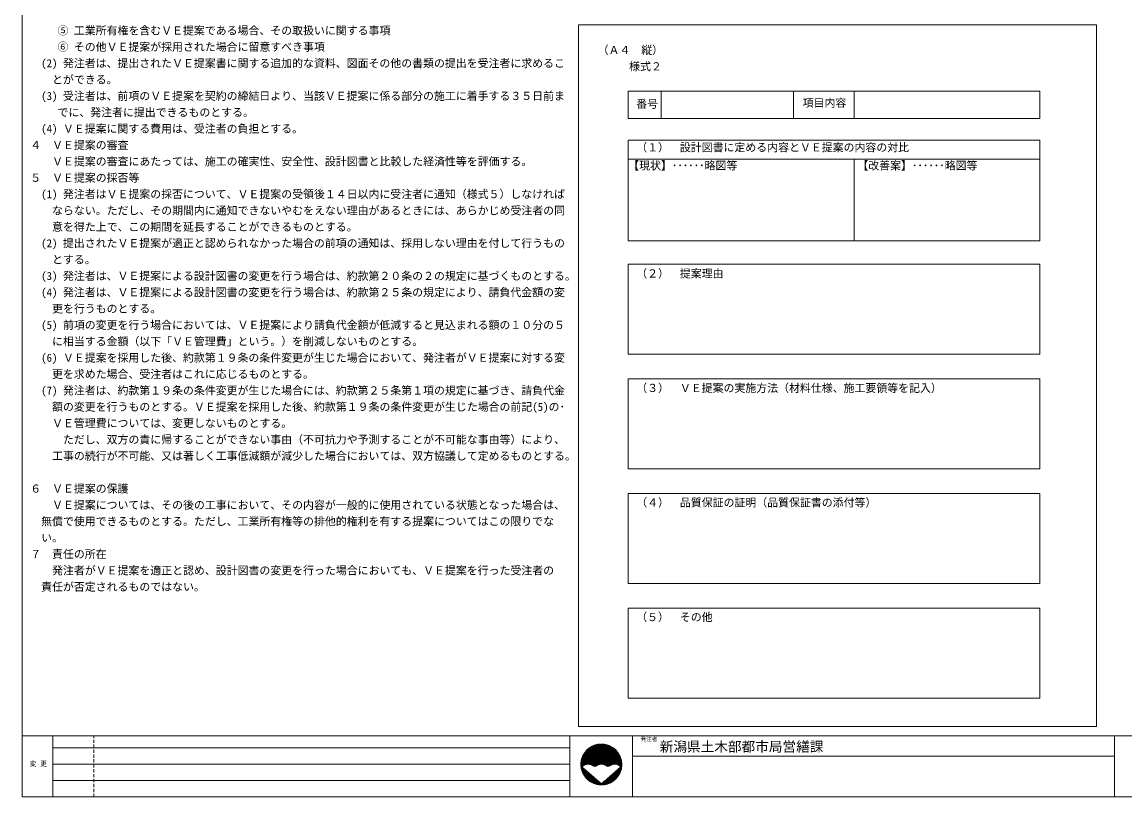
# Model space of a CAD drawing. Units: millimetres on the paper. Extents: x -400 to 400, y -277 to 280.
# Drawn here: x -400.5 to 3.8, y -277 to 7.2 of the extents above; entities that cross this region are included whole.
import ezdxf
from ezdxf.enums import TextEntityAlignment as Align

# ---------------------------------------------------------------- set-up
doc = ezdxf.new("R2010")
doc.units = ezdxf.units.MM
doc.linetypes.add('DASHED1', pattern=[1.8, 1.2, -0.6])
doc.layers.add('0-1_改訂部分', color=7, linetype='Continuous', lineweight=9)
doc.layers.add('0-F_外枠', color=5, linetype='Continuous', lineweight=9)
doc.layers.add('0-2', color=7, linetype='Continuous')
doc.styles.add('ＭＳ ゴシック', font='')
doc.styles.get('ＭＳ ゴシック').set_extended_font_data('MS Gothic')

msp = doc.modelspace()

# ---------------------------------------------------------------- linework, layer by layer
at = {"layer": '0-1_改訂部分'}
for p, q in [((-196.511, 6.118), (-6.615, 6.118)), ((-6.615, 6.118), (-6.615, -251.207)), ((-178.359, -18.197), (-27.359, -18.197)), ((-178.359, -18.197), (-178.359, -28.197)), ((-166.274, -23.487), (-166.274, -18.197)), ((-117.657, -28.197), (-117.657, -18.197)), ((-95.457, -28.197), (-95.457, -18.197)), ((-27.359, -18.197), (-27.359, -28.197)), ((-166.274, -23.487), (-166.274, -28.197)), ((-178.359, -28.197), (-27.359, -28.197)), ((-178.359, -36.099), (-27.359, -36.099)), ((-178.359, -36.099), (-178.359, -43.099)), ((-27.359, -36.099), (-27.359, -43.099)), ((-178.359, -43.099), (-27.359, -43.099)), ((-178.359, -43.099), (-178.359, -73.099)), ((-95.457, -43.099), (-95.457, -73.099)), ((-27.359, -43.099), (-27.359, -73.099)), ((-178.359, -73.099), (-27.359, -73.099)), ((-178.359, -81.571), (-178.359, -114.571)), ((-178.359, -114.571), (-27.359, -114.571)), ((-178.359, -123.646), (-178.359, -156.646)), ((-178.359, -156.646), (-27.359, -156.646)), ((-178.359, -165.72), (-178.359, -198.72)), ((-178.359, -198.72), (-27.359, -198.72)), ((-178.359, -207.794), (-27.359, -207.794)), ((-27.359, -207.794), (-27.359, -240.794))]:
    msp.add_line(p, q, dxfattribs=at)
for points in [[(-6.615, -251.207), (-196.511, -251.207), (-196.511, 6.118)], [(-178.359, -81.571), (-27.359, -81.571), (-27.359, -114.571)], [(-178.359, -123.646), (-27.359, -123.646), (-27.359, -156.646)], [(-178.359, -165.72), (-27.359, -165.72), (-27.359, -198.72)], [(-178.359, -207.794), (-178.359, -240.794), (-27.359, -240.794)]]:
    msp.add_lwpolyline(points, dxfattribs=at)
at = {"layer": '0-F_外枠', "color": 7}
for p, q in [((-400.5, -254.584), (400.5, -254.584)), ((-389.191, -277), (-389.191, -254.584)), ((-199.749, -277), (-199.749, -254.584)), ((-176.749, -277), (-176.749, -254.584)), ((0, -277), (0, -254.584)), ((-389.191, -258.984), (-199.749, -258.984)), ((-176.749, -261.984), (0.001, -261.984)), ((-389.191, -264.984), (-199.749, -264.984)), ((-389.191, -270.984), (-199.749, -270.984)), ((-200.25, -277), (-400.5, -277)), ((400.5, -277), (-391.499, -277)), ((0, -277), (-200.25, -277))]:
    msp.add_line(p, q, dxfattribs=at)
at = {"layer": '0-F_外枠', "color": 7, "linetype": 'DASHED1'}
msp.add_line((-374.191, -277), (-374.191, -254.584), dxfattribs=at)
at = {"layer": '0-F_外枠'}
for p, q in [((-195.649, -265.093), (-188.14, -257.584)), ((-195.648, -264.95), (-188.283, -257.585)), ((-195.648, -265.233), (-188.001, -257.586)), ((-195.644, -264.805), (-188.429, -257.589)), ((-195.644, -265.37), (-187.863, -257.59)), ((-195.637, -265.505), (-187.728, -257.596)), ((-195.637, -264.656), (-188.577, -257.596)), ((-195.629, -265.638), (-187.595, -257.605)), ((-195.627, -264.505), (-188.729, -257.607)), ((-195.618, -265.769), (-187.465, -257.615)), ((-195.613, -264.35), (-188.884, -257.62)), ((-195.605, -265.897), (-187.336, -257.628)), ((-195.596, -264.191), (-189.042, -257.638)), ((-195.59, -266.024), (-187.21, -257.643)), ((-195.575, -264.028), (-189.205, -257.659)), ((-195.573, -266.148), (-187.085, -257.66)), ((-195.555, -266.271), (-186.962, -257.679)), ((-195.549, -263.861), (-189.372, -257.685)), ((-195.518, -263.689), (-189.544, -257.715)), ((-195.483, -263.512), (-189.721, -257.751)), ((-195.441, -263.329), (-189.904, -257.792)), ((-195.393, -263.139), (-190.094, -257.841)), ((-195.337, -262.942), (-190.291, -257.897)), ((-195.272, -262.736), (-190.497, -257.961)), ((-195.197, -262.519), (-190.714, -258.036)), ((-195.109, -262.29), (-190.943, -258.124)), ((-195.006, -262.046), (-191.188, -258.227)), ((-194.882, -261.781), (-191.453, -258.351)), ((-194.73, -261.487), (-191.746, -258.503)), ((-194.548, -265.406), (-186.841, -257.699)), ((-194.534, -261.15), (-192.084, -258.699)), ((-194.249, -265.249), (-186.722, -257.721)), ((-194.013, -265.153), (-186.604, -257.745)), ((-193.807, -265.089), (-186.488, -257.77)), ((-193.622, -265.045), (-186.374, -257.797)), ((-193.451, -265.016), (-186.261, -257.826)), ((-193.291, -264.998), (-186.149, -257.856)), ((-193.141, -264.988), (-186.039, -257.887)), ((-192.998, -264.987), (-185.931, -257.92)), ((-192.861, -264.992), (-185.823, -257.954)), ((-192.731, -265.003), (-185.717, -257.989)), ((-192.605, -265.019), (-185.613, -258.026)), ((-192.485, -265.04), (-185.509, -258.064)), ((-192.368, -265.065), (-185.407, -258.103)), ((-192.256, -265.094), (-185.306, -258.144)), ((-192.147, -265.126), (-185.206, -258.186)), ((-192.041, -265.162), (-185.108, -258.229)), ((-191.939, -265.201), (-185.01, -258.273)), ((-191.84, -265.244), (-184.914, -258.318)), ((-191.744, -265.289), (-184.819, -258.364)), ((-191.651, -265.337), (-184.725, -258.411)), ((-191.56, -265.388), (-184.632, -258.46)), ((-191.473, -265.442), (-184.54, -258.51)), ((-191.387, -265.498), (-184.45, -258.56)), ((-191.301, -265.553), (-184.36, -258.612)), ((-191.209, -265.602), (-184.271, -258.665)), ((-191.111, -265.646), (-184.184, -258.718)), ((-194.255, -260.729), (-192.504, -258.978)), ((-193.597, -259.93), (-193.304, -259.636)), ((-191.006, -265.682), (-184.097, -258.773)), ((-190.894, -265.712), (-184.011, -258.829)), ((-190.774, -265.733), (-183.927, -258.886)), ((-190.643, -265.743), (-183.843, -258.944)), ((-190.499, -265.741), (-183.76, -259.002)), ((-190.337, -265.72), (-183.679, -259.062)), ((-190.146, -265.671), (-183.598, -259.123)), ((-189.886, -265.552), (-183.518, -259.185)), ((-189.52, -265.328), (-183.44, -259.247)), ((-189.254, -265.204), (-183.362, -259.311)), ((-189.033, -265.123), (-183.285, -259.375)), ((-188.837, -265.069), (-183.209, -259.441)), ((-188.658, -265.031), (-183.134, -259.508)), ((-188.492, -265.007), (-183.06, -259.575)), ((-188.337, -264.993), (-182.987, -259.643)), ((-188.189, -264.987), (-182.915, -259.713)), ((-188.049, -264.988), (-182.844, -259.783)), ((-187.916, -264.996), (-182.774, -259.854)), ((-187.787, -265.009), (-182.704, -259.926)), ((-187.664, -265.027), (-182.636, -259.999)), ((-187.545, -265.05), (-182.569, -260.073)), ((-187.43, -265.076), (-182.502, -260.148)), ((-187.319, -265.107), (-182.437, -260.224)), ((-187.212, -265.141), (-182.372, -260.301)), ((-187.108, -265.178), (-182.309, -260.379)), ((-187.007, -265.219), (-182.246, -260.458)), ((-186.909, -265.263), (-182.184, -260.538)), ((-186.814, -265.309), (-182.124, -260.618)), ((-186.722, -265.358), (-182.064, -260.7)), ((-186.633, -265.41), (-182.005, -260.783)), ((-186.546, -265.465), (-181.948, -260.866)), ((-186.462, -265.522), (-181.891, -260.951)), ((-186.373, -265.575), (-181.835, -261.037)), ((-186.278, -265.621), (-181.78, -261.124)), ((-186.177, -265.662), (-181.727, -261.211)), ((-186.07, -265.696), (-181.674, -261.3)), ((-185.954, -265.722), (-181.622, -261.39)), ((-185.83, -265.739), (-181.572, -261.481)), ((-185.694, -265.744), (-181.522, -261.572)), ((-185.543, -265.735), (-181.474, -261.665)), ((-185.371, -265.704), (-181.426, -261.76)), ((-185.16, -265.634), (-181.38, -261.855)), ((-184.825, -265.441), (-181.335, -261.951)), ((-184.51, -265.268), (-181.291, -262.048)), ((-184.267, -265.166), (-181.248, -262.147)), ((-184.057, -265.098), (-181.207, -262.247)), ((-183.869, -265.051), (-181.166, -262.348)), ((-183.696, -265.02), (-181.127, -262.45)), ((-183.535, -265), (-181.089, -262.554)), ((-183.383, -264.989), (-181.052, -262.658)), ((-183.239, -264.987), (-181.017, -262.764)), ((-195.534, -266.392), (-195.186, -266.044)), ((-195.512, -266.511), (-195.111, -266.11)), ((-195.488, -266.629), (-195.035, -266.176)), ((-195.463, -266.745), (-194.96, -266.242)), ((-195.436, -266.86), (-194.884, -266.307)), ((-195.408, -266.973), (-194.808, -266.373)), ((-195.378, -267.084), (-194.733, -266.439)), ((-195.346, -267.194), (-194.657, -266.505)), ((-195.314, -267.303), (-194.581, -266.571)), ((-195.279, -267.41), (-194.506, -266.636)), ((-195.244, -267.516), (-194.43, -266.702)), ((-195.207, -267.621), (-194.354, -266.768)), ((-187.713, -272.571), (-181.678, -266.536)), ((-187.561, -272.561), (-180.672, -265.672)), ((-187.406, -272.547), (-180.686, -265.828)), ((-187.247, -272.53), (-180.704, -265.987)), ((-187.084, -272.508), (-180.725, -266.15)), ((-186.916, -272.482), (-180.751, -266.317)), ((-186.744, -272.451), (-180.782, -266.489)), ((-186.567, -272.415), (-180.818, -266.667)), ((-183.102, -264.991), (-180.983, -262.872)), ((-182.971, -265.001), (-180.95, -262.98)), ((-182.845, -265.016), (-180.919, -263.091)), ((-182.723, -265.036), (-180.889, -263.202)), ((-182.606, -265.061), (-180.861, -263.315)), ((-182.493, -265.089), (-180.834, -263.43)), ((-182.384, -265.121), (-180.809, -263.546)), ((-182.278, -265.156), (-180.785, -263.664)), ((-182.175, -265.195), (-180.763, -263.783)), ((-182.075, -265.237), (-180.743, -263.904)), ((-181.979, -265.282), (-180.724, -264.027)), ((-181.885, -265.33), (-180.707, -264.152)), ((-181.794, -265.38), (-180.693, -264.278)), ((-181.706, -265.433), (-180.68, -264.407)), ((-181.62, -265.489), (-180.669, -264.538)), ((-181.537, -265.547), (-180.661, -264.671)), ((-181.457, -265.608), (-180.654, -264.806)), ((-181.379, -265.671), (-180.651, -264.943)), ((-181.303, -265.737), (-180.649, -265.084)), ((-181.23, -265.805), (-180.651, -265.226)), ((-181.159, -265.876), (-180.655, -265.372)), ((-181.09, -265.949), (-180.662, -265.521)), ((-195.169, -267.724), (-194.279, -266.834)), ((-195.13, -267.826), (-194.203, -266.9)), ((-195.089, -267.927), (-194.128, -266.965)), ((-195.048, -268.027), (-194.052, -267.031)), ((-195.005, -268.126), (-193.976, -267.097)), ((-194.961, -268.223), (-193.901, -267.163)), ((-194.916, -268.319), (-193.825, -267.228)), ((-194.869, -268.414), (-193.749, -267.294)), ((-194.822, -268.508), (-193.674, -267.36)), ((-194.773, -268.601), (-193.598, -267.426)), ((-194.724, -268.693), (-193.522, -267.492)), ((-194.673, -268.784), (-193.447, -267.557)), ((-194.622, -268.874), (-193.371, -267.623)), ((-194.569, -268.962), (-193.295, -267.689)), ((-194.515, -269.05), (-193.22, -267.755)), ((-194.46, -269.137), (-193.144, -267.82)), ((-194.404, -269.222), (-193.069, -267.886)), ((-194.348, -269.307), (-192.993, -267.952)), ((-194.29, -269.39), (-192.917, -268.018)), ((-194.231, -269.473), (-192.842, -268.084)), ((-194.171, -269.555), (-192.766, -268.149)), ((-194.111, -269.635), (-192.69, -268.215)), ((-194.049, -269.715), (-192.615, -268.281)), ((-193.986, -269.794), (-192.539, -268.347)), ((-193.923, -269.872), (-192.463, -268.412)), ((-193.858, -269.948), (-192.388, -268.478)), ((-193.792, -270.024), (-192.312, -268.544)), ((-193.726, -270.099), (-192.236, -268.61)), ((-193.658, -270.173), (-192.161, -268.676)), ((-193.59, -270.246), (-192.085, -268.741)), ((-193.521, -270.318), (-192.01, -268.807)), ((-193.45, -270.39), (-191.934, -268.873)), ((-193.379, -270.46), (-191.858, -268.939)), ((-193.307, -270.529), (-191.783, -269.004)), ((-193.234, -270.597), (-191.707, -269.07)), ((-193.16, -270.665), (-191.631, -269.136)), ((-193.085, -270.731), (-191.556, -269.202)), ((-193.009, -270.797), (-191.48, -269.268)), ((-192.932, -270.861), (-191.404, -269.333)), ((-192.854, -270.925), (-191.329, -269.399)), ((-192.776, -270.987), (-191.253, -269.465)), ((-192.696, -271.049), (-191.177, -269.531)), ((-192.615, -271.11), (-191.102, -269.597)), ((-192.533, -271.169), (-191.026, -269.662)), ((-192.451, -271.228), (-190.951, -269.728)), ((-192.367, -271.286), (-190.875, -269.794)), ((-192.282, -271.343), (-190.799, -269.86)), ((-192.197, -271.398), (-190.724, -269.925)), ((-192.11, -271.453), (-190.648, -269.991)), ((-192.022, -271.507), (-190.572, -270.057)), ((-191.933, -271.559), (-190.497, -270.123)), ((-191.844, -271.611), (-190.421, -270.189)), ((-191.753, -271.662), (-190.345, -270.254)), ((-191.661, -271.711), (-190.27, -270.32)), ((-191.568, -271.76), (-190.194, -270.386)), ((-191.474, -271.807), (-190.118, -270.452)), ((-191.379, -271.853), (-190.043, -270.517)), ((-191.282, -271.898), (-189.967, -270.583)), ((-191.185, -271.942), (-189.892, -270.649)), ((-191.086, -271.985), (-189.816, -270.715)), ((-190.987, -272.027), (-189.74, -270.781)), ((-190.886, -272.067), (-189.665, -270.846)), ((-188.29, -272.583), (-186.017, -270.31)), ((-188.15, -272.584), (-184.932, -269.367)), ((-188.007, -272.583), (-183.847, -268.423)), ((-187.861, -272.579), (-182.763, -267.48)), ((-186.383, -272.373), (-180.86, -266.85)), ((-186.193, -272.325), (-180.909, -267.04)), ((-185.995, -272.268), (-180.965, -267.238)), ((-185.789, -272.203), (-181.03, -267.445)), ((-185.572, -272.127), (-181.106, -267.662)), ((-185.342, -272.039), (-181.194, -267.892)), ((-185.096, -271.935), (-181.299, -268.137)), ((-184.83, -271.809), (-181.424, -268.404)), ((-184.534, -271.655), (-181.578, -268.699)), ((-184.193, -271.456), (-181.777, -269.04)), ((-183.765, -271.17), (-182.064, -269.468)), ((-190.783, -272.106), (-189.589, -270.912)), ((-190.68, -272.144), (-189.513, -270.978)), ((-190.575, -272.181), (-189.438, -271.044)), ((-190.469, -272.216), (-189.362, -271.109)), ((-190.362, -272.25), (-189.286, -271.175)), ((-190.253, -272.283), (-189.211, -271.241)), ((-190.143, -272.314), (-189.135, -271.307)), ((-190.031, -272.344), (-189.06, -271.373)), ((-189.918, -272.373), (-188.984, -271.438)), ((-189.804, -272.399), (-188.908, -271.504)), ((-189.687, -272.425), (-188.833, -271.57)), ((-189.57, -272.448), (-188.757, -271.636)), ((-189.45, -272.47), (-188.681, -271.701)), ((-189.329, -272.491), (-188.606, -271.767)), ((-189.206, -272.509), (-188.53, -271.833)), ((-189.082, -272.526), (-188.454, -271.899)), ((-188.955, -272.541), (-188.379, -271.965)), ((-188.826, -272.554), (-188.303, -272.03)), ((-188.696, -272.564), (-188.227, -272.096)), ((-188.563, -272.573), (-188.152, -272.162)), ((-188.428, -272.579), (-187.102, -271.253))]:
    msp.add_line(p, q, dxfattribs=at)
at = {"layer": '0-F_外枠', "color": 7}
msp.add_lwpolyline([(-400.5, 280.467), (-400.5, -253.573), (-400.5, -277)], dxfattribs=at)
at = {"layer": '0-F_外枠'}
msp.add_lwpolyline([(-195.246, -265.992), (-188.149, -272.164), (-181.052, -265.992)], dxfattribs=at)
msp.add_circle((-188.149, -265.084), 7.5, dxfattribs=at)
for centre, radius, start, end in [((-193.039, -267.912), 2.925, 54.9904, 138.98872), ((-190.594, -264.342), 1.403, 236.8522, 305.66466), ((-188.149, -267.912), 2.925, 54.9904, 123.80286), ((-185.704, -264.342), 1.403, 236.8522, 305.66466), ((-183.259, -267.912), 2.925, 41.01126, 123.80286)]:
    msp.add_arc(centre, radius, start, end, dxfattribs=at)

# ---------------------------------------------------------------- texts
at = {"layer": '0-2', "style": 'ＭＳ ゴシック'}
for s, p in [('\u3000\u3000 ⑤ 工業所有権を含むＶＥ提案である場合、その取扱いに関する事項', (-397.5, 1.711)), ('\u3000\u3000 ⑥ その他ＶＥ提案が採用された場合に留意すべき事項', (-397.5, -4.289)), ('\u3000（Ａ４\u3000縦）', (-193.512, -5.45)), ('\u3000(2) 発注者は、提出されたＶＥ提案書に関する追加的な資料、図面その他の書類の提出を受注者に求めるこ', (-397.5, -10.289)), ('様式２', (-177.969, -11.45)), ('\u3000\u3000とができる。', (-397.5, -16.289)), ('\u3000(3) 受注者は、前項のＶＥ提案を契約の締結日より、当該ＶＥ提案に係る部分の施工に着手する３５日前ま', (-397.5, -22.289)), ('\u3000\u3000 でに、発注者に提出できるものとする。', (-397.5, -28.289)), ('番号', (-175.359, -25.2)), ('項目内容', (-114.338, -24.819)), ('\u3000(4) ＶＥ提案に関する費用は、受注者の負担とする。', (-397.5, -34.289)), ('４\u3000ＶＥ提案の審査', (-397.5, -40.289)), ('（１）\u3000設計図書に定める内容とＶＥ提案の内容の対比', (-175.359, -41.136)), ('\u3000\u3000ＶＥ提案の審査にあたっては、施工の確実性、安全性、設計図書と比較した経済性等を評価する。', (-397.5, -46.289)), ('【現状】･･････略図等\u3000\u3000\u3000\u3000\u3000\u3000\u3000\u3000\u3000\u3000\u3000【改善案】･･････略図等', (-178.302, -47.821)), ('５\u3000ＶＥ提案の採否等', (-397.5, -52.289)), ('\u3000(1) 発注者はＶＥ提案の採否について、ＶＥ提案の受領後１４日以内に受注者に通知（様式５）しなければ', (-397.5, -58.289)), ('\u3000\u3000ならない。ただし、その期間内に通知できないやむをえない理由があるときには、あらかじめ受注者の同', (-397.5, -64.289)), ('\u3000\u3000意を得た上で、この期間を延長することができるものとする。', (-397.5, -70.289)), ('\u3000(2) 提出されたＶＥ提案が適正と認められなかった場合の前項の通知は、採用しない理由を付して行うもの', (-397.5, -76.289)), ('\u3000\u3000とする。', (-397.5, -82.289)), ('\u3000(3) 発注者は、ＶＥ提案による設計図書の変更を行う場合は、約款第２０条の２の規定に基づくものとする。', (-397.5, -88.289)), ('（２）\u3000提案理由', (-175.359, -87.394)), ('\u3000(4) 発注者は、ＶＥ提案による設計図書の変更を行う場合は、約款第２５条の規定により、請負代金額の変', (-397.5, -94.289)), ('\u3000\u3000更を行うものとする。', (-397.5, -100.289)), ('\u3000(5) 前項の変更を行う場合においては、ＶＥ提案により請負代金額が低減すると見込まれる額の１０分の５', (-397.5, -106.289)), ('\u3000\u3000に相当する金額（以下「ＶＥ管理費」という。）を削減しないものとする。', (-397.5, -112.289)), ('\u3000(6) ＶＥ提案を採用した後、約款第１９条の条件変更が生じた場合において、発注者がＶＥ提案に対する変', (-397.5, -118.289)), ('\u3000\u3000更を求めた場合、受注者はこれに応じるものとする。', (-397.5, -124.289)), ('（３）\u3000ＶＥ提案の実施方法（材料仕様、施工要領等を記入）', (-175.359, -129.394)), ('\u3000(7) 発注者は、約款第１９条の条件変更が生じた場合には、約款第２５条第１項の規定に基づき、請負代金', (-397.5, -130.289)), ('\u3000\u3000額の変更を行うものとする。ＶＥ提案を採用した後、約款第１９条の条件変更が生じた場合の前記(5)の･', (-397.5, -136.289)), ('\u3000\u3000ＶＥ管理費については、変更しないものとする。', (-397.5, -142.289)), ('\u3000\u3000\u3000ただし、双方の責に帰することができない事由（不可抗力や予測することが不可能な事由等）により、', (-397.5, -148.289)), ('\u3000\u3000工事の続行が不可能、又は著しく工事低減額が減少した場合においては、双方協議して定めるものとする。', (-397.5, -154.289)), ('６\u3000ＶＥ提案の保護', (-397.5, -166.289)), ('\u3000\u3000ＶＥ提案については、その後の工事において、その内容が一般的に使用されている状態となった場合は、', (-397.5, -172.289)), ('（４）\u3000品質保証の証明（品質保証書の添付等）', (-175.359, -171.394)), ('\u3000無償で使用できるものとする。ただし、工業所有権等の排他的権利を有する提案についてはこの限りでな', (-397.5, -178.289)), ('\u3000い。', (-397.5, -184.289)), ('７\u3000責任の所在', (-397.5, -190.289)), ('\u3000\u3000発注者がＶＥ提案を適正と認め、設計図書の変更を行った場合においても、ＶＥ提案を行った受注者の', (-397.5, -196.289)), ('\u3000責任が否定されるものではない。', (-397.5, -202.289)), ('（５）\u3000その他', (-175.359, -213.394))]:
    msp.add_text(s, height=2.933, dxfattribs=at).set_placement(p, align=Align.BOTTOM_LEFT)
at = {"layer": '0-F_外枠', "color": 7, "style": 'ＭＳ ゴシック'}
for s, height, p in [('発注者', 1.466, (-173.749, -256.984)), ('新潟県土木部都市局営繕課', 3.666, (-166.749, -261.484))]:
    msp.add_text(s, height=height, dxfattribs=at).set_placement(p, align=Align.BOTTOM_LEFT)
at = {"layer": '0-F_外枠', "color": 7, "style": 'ＭＳ ゴシック', "width": 0.95}
msp.add_text('変 更', height=1.833, dxfattribs=at).set_placement((-397.691, -266.234), align=Align.BOTTOM_LEFT)

doc.saveas('drawing.dxf')
